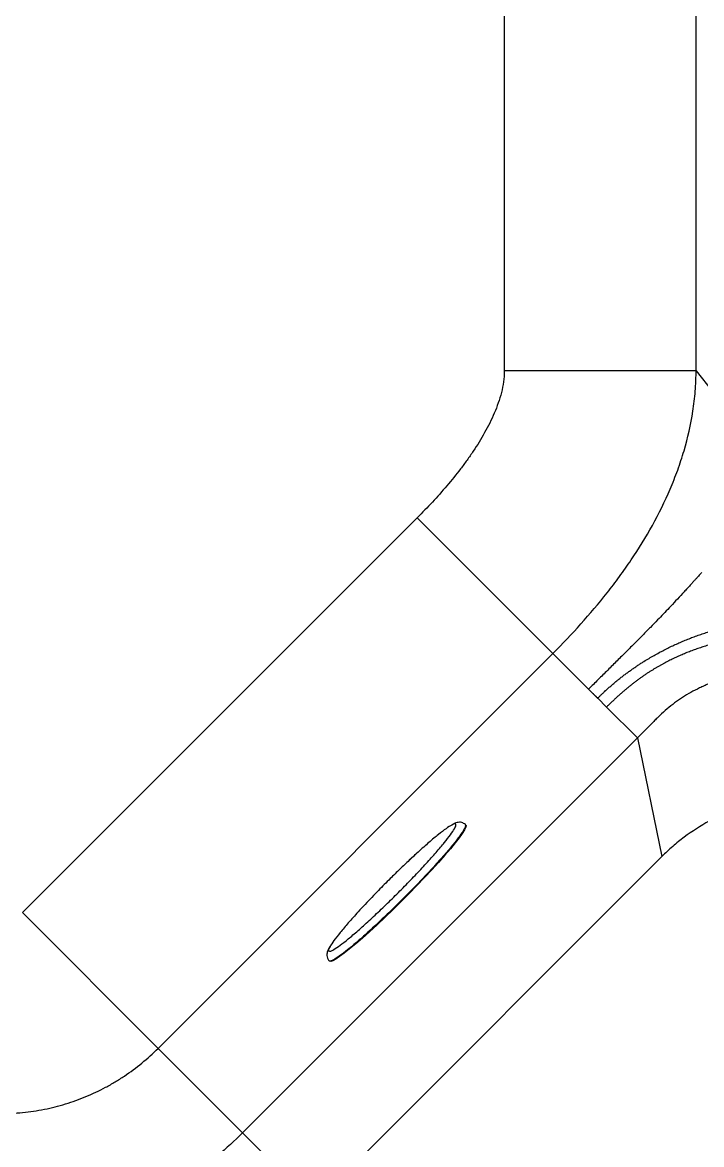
# Model space of a CAD drawing. Extents: x 527 to 611, y 788 to 934.
# Drawn here: x 579.43 to 586.48, y 828.06 to 839.71 of the extents above; entities that cross this region are included whole.
import ezdxf

# ---------------------------------------------------------------- set-up
doc = ezdxf.new("R2010")
doc.units = 0
doc.header["$MEASUREMENT"] = 0
doc.layers.add('1', color=4, linetype='Continuous')
doc.layers.add('GEOMETRY', color=4, linetype='Continuous', lineweight=25)

# ---------------------------------------------------------------- blocks, each defined once
blk = doc.blocks.new('2026_FLASH')
at = {"layer": 'GEOMETRY'}
for p, q in [((59.344, 32.777), (57.352, 32.777)), ((59.344, 32.777), (59.515, 32.563)), ((56.449, 31.252), (52.349, 27.153)), ((57.857, 29.843), (56.449, 31.252)), ((57.857, 29.843), (53.758, 25.744)), ((58.228, 29.473), (57.857, 29.843)), ((58.414, 29.287), (58.322, 29.379)), ((58.734, 28.966), (58.414, 29.287)), ((58.734, 28.966), (54.635, 24.867)), ((58.734, 28.966), (58.988, 27.735)), ((56.953, 28.062), (56.948, 28.067)), ((58.988, 27.735), (55.377, 24.124)), ((56.409, 27.737), (56.365, 27.696)), ((56.433, 27.759), (56.371, 27.702)), ((53.758, 25.744), (52.349, 27.153)), ((55.534, 26.653), (55.539, 26.648)), ((53.758, 25.744), (54.635, 24.867)), ((54.635, 24.867), (55.377, 24.124))]:
    blk.add_line(p, q, dxfattribs=at)
at = {"layer": 'GEOMETRY', "flags": 128}
for points in [[(59.344, 32.777), (59.344, 32.777), (59.344, 36.777), (59.344, 37.27)], [(56.953, 28.062), (56.956, 28.057), (56.952, 28.039), (56.939, 28.011), (56.916, 27.975), (56.884, 27.929), (56.842, 27.876), (56.793, 27.815), (56.735, 27.748)], [(56.735, 27.748), (56.671, 27.675), (56.601, 27.598), (56.525, 27.517), (56.446, 27.435), (56.364, 27.351), (56.281, 27.267), (56.197, 27.184), (56.113, 27.104), (56.032, 27.027), (55.953, 26.955), (55.879, 26.888), (55.81, 26.828), (55.746, 26.776), (55.69, 26.731), (55.642, 26.696), (55.602, 26.669), (55.571, 26.653), (55.55, 26.646), (55.539, 26.648)]]:
    blk.add_lwpolyline(points, dxfattribs=at)
at = {"layer": 'GEOMETRY'}
for points, knots in [([(57.341, 46.588), (57.344, 46.444), (57.347, 46.3), (57.349, 46.084), (57.35, 46.013), (57.35, 45.869), (57.35, 45.797), (57.35, 45.437), (57.35, 45.149), (57.35, 44.286), (57.351, 42.56), (57.352, 38.532), (57.352, 35.079), (57.352, 32.777)], [0, 0, 0, 0, 0.03125, 0.03125, 0.046875, 0.046875, 0.0625, 0.0625, 0.125, 0.125, 0.25, 0.5, 1, 1, 1, 1]), ([(57.352, 32.777), (57.352, 32.701), (57.341, 32.626), (57.313, 32.516), (57.302, 32.48), (57.277, 32.408), (57.264, 32.373), (57.219, 32.269), (57.185, 32.202), (57.112, 32.07), (57.072, 32.006), (57.009, 31.912), (56.988, 31.881), (56.944, 31.82), (56.921, 31.79), (56.852, 31.7), (56.805, 31.641), (56.658, 31.469), (56.555, 31.359), (56.449, 31.252)], [0, 0, 0, 0, 0.125, 0.125, 0.1875, 0.1875, 0.25, 0.25, 0.375, 0.375, 0.5, 0.5, 0.5625, 0.5625, 0.625, 0.625, 0.75, 0.75, 1, 1, 1, 1]), ([(57.857, 29.843), (57.957, 29.943), (58.054, 30.045), (58.242, 30.255), (58.333, 30.362), (58.464, 30.528), (58.506, 30.584), (58.59, 30.698), (58.63, 30.756), (58.748, 30.931), (58.822, 31.051), (58.958, 31.296), (59.02, 31.421), (59.103, 31.615), (59.128, 31.68), (59.165, 31.78), (59.176, 31.813), (59.198, 31.881), (59.209, 31.914), (59.258, 32.083), (59.289, 32.22), (59.321, 32.427), (59.329, 32.496), (59.338, 32.601), (59.34, 32.636), (59.342, 32.689), (59.343, 32.715), (59.344, 32.742), (59.344, 32.759), (59.344, 32.768), (59.344, 32.777)], [0, 0, 0, 0, 0.125, 0.125, 0.25, 0.25, 0.3125, 0.3125, 0.375, 0.375, 0.5, 0.5, 0.625, 0.625, 0.6875, 0.6875, 0.71875, 0.71875, 0.75, 0.75, 0.875, 0.875, 0.9375, 0.9375, 0.96875, 0.96875, 0.984375, 0.992188, 0.992188, 1, 1, 1, 1]), ([(59.4, 30.683), (59.397, 30.679), (59.389, 30.67), (59.376, 30.655), (59.36, 30.637), (59.341, 30.617), (59.319, 30.593), (59.295, 30.565), (59.267, 30.535), (59.236, 30.501), (59.191, 30.452), (59.134, 30.391), (59.067, 30.32), (59.005, 30.254), (58.939, 30.186), (58.869, 30.114), (58.789, 30.033), (58.707, 29.949), (58.634, 29.877), (58.573, 29.816), (58.524, 29.767), (58.475, 29.719), (58.426, 29.67), (58.376, 29.621), (58.327, 29.572), (58.277, 29.522), (58.244, 29.489), (58.228, 29.473)], [0, 0, 0, 0, 0.012001, 0.026651, 0.043947, 0.063887, 0.086465, 0.11167, 0.139494, 0.169923, 0.20295, 0.268365, 0.328184, 0.382491, 0.431349, 0.494387, 0.559026, 0.625381, 0.693555, 0.73165, 0.76981, 0.808035, 0.846323, 0.88467, 0.92307, 0.961516, 1, 1, 1, 1]), ([(58.396, 29.45), (58.401, 29.455), (58.411, 29.464), (58.426, 29.478), (58.442, 29.492), (58.457, 29.505), (58.473, 29.519), (58.488, 29.532), (58.504, 29.545), (58.52, 29.558), (58.535, 29.571), (58.551, 29.583), (58.567, 29.596), (58.583, 29.608), (58.598, 29.62), (58.614, 29.632), (58.63, 29.643), (58.646, 29.655), (58.661, 29.666), (58.677, 29.677), (58.693, 29.688), (58.709, 29.699), (58.724, 29.71), (58.74, 29.72), (58.756, 29.731), (58.772, 29.741), (58.787, 29.751), (58.815, 29.768), (58.855, 29.793), (58.907, 29.823), (58.959, 29.852), (59.01, 29.879), (59.062, 29.905), (59.114, 29.93), (59.166, 29.953), (59.218, 29.976), (59.271, 29.997), (59.324, 30.018), (59.378, 30.037), (59.433, 30.056), (59.47, 30.068), (59.488, 30.074)], [0, 0, 0, 0, 0.01459, 0.029183, 0.043774, 0.058361, 0.07294, 0.087507, 0.102059, 0.116592, 0.131102, 0.145589, 0.160056, 0.174505, 0.18894, 0.203364, 0.217779, 0.232187, 0.24659, 0.260989, 0.275387, 0.289782, 0.304177, 0.318571, 0.332965, 0.347357, 0.361748, 0.376137, 0.424076, 0.471997, 0.519901, 0.567793, 0.615694, 0.66362, 0.711575, 0.759557, 0.807567, 0.855608, 0.903687, 0.951814, 1, 1, 1, 1]), ([(59.535, 29.948), (59.526, 29.945), (59.508, 29.94), (59.481, 29.933), (59.455, 29.925), (59.429, 29.916), (59.402, 29.908), (59.376, 29.899), (59.351, 29.89), (59.325, 29.881), (59.299, 29.871), (59.274, 29.862), (59.248, 29.852), (59.223, 29.841), (59.198, 29.831), (59.173, 29.82), (59.147, 29.808), (59.122, 29.797), (59.097, 29.785), (59.072, 29.772), (59.047, 29.76), (59.022, 29.747), (58.997, 29.733), (58.972, 29.719), (58.947, 29.705), (58.922, 29.69), (58.897, 29.675), (58.871, 29.659), (58.844, 29.642), (58.816, 29.623), (58.788, 29.604), (58.76, 29.584), (58.732, 29.564), (58.704, 29.543), (58.676, 29.521), (58.648, 29.499), (58.62, 29.476), (58.593, 29.453), (58.565, 29.429), (58.538, 29.405), (58.511, 29.38), (58.494, 29.364), (58.485, 29.355)], [0, 0, 0, 0, 0.024038, 0.048074, 0.072109, 0.096146, 0.120183, 0.144223, 0.168264, 0.192307, 0.216351, 0.240397, 0.264445, 0.288492, 0.312539, 0.336584, 0.360626, 0.384664, 0.408699, 0.432732, 0.456763, 0.480796, 0.504831, 0.528872, 0.552914, 0.576955, 0.600995, 0.625034, 0.65182, 0.678603, 0.705384, 0.732163, 0.758949, 0.785742, 0.812533, 0.839316, 0.866091, 0.892867, 0.919648, 0.946431, 0.973215, 1, 1, 1, 1]), ([(61.675, 29.291), (61.551, 29.339), (61.427, 29.386), (61.273, 29.446), (61.242, 29.458), (61.18, 29.481), (61.149, 29.493), (61.055, 29.525), (60.992, 29.545), (60.802, 29.598), (60.673, 29.625), (60.41, 29.659), (60.277, 29.667), (60.004, 29.658), (59.87, 29.641), (59.674, 29.595), (59.609, 29.577), (59.513, 29.543), (59.481, 29.53), (59.434, 29.51), (59.419, 29.503), (59.388, 29.489), (59.372, 29.482), (59.296, 29.444), (59.238, 29.41), (59.127, 29.335), (59.074, 29.295), (58.998, 29.228), (58.973, 29.206), (58.937, 29.17), (58.925, 29.158), (58.902, 29.134), (58.89, 29.122), (58.83, 29.062), (58.782, 29.014), (58.734, 28.966)], [0, 0, 0, 0, 0.125, 0.125, 0.15625, 0.15625, 0.1875, 0.1875, 0.25, 0.25, 0.375, 0.375, 0.5, 0.5, 0.625, 0.625, 0.6875, 0.6875, 0.71875, 0.71875, 0.734375, 0.734375, 0.75, 0.75, 0.8125, 0.8125, 0.875, 0.875, 0.90625, 0.90625, 0.921875, 0.921875, 0.9375, 0.9375, 1, 1, 1, 1]), ([(58.228, 29.473), (58.231, 29.469), (58.239, 29.462), (58.249, 29.451), (58.259, 29.442), (58.266, 29.435), (58.273, 29.428), (58.279, 29.421), (58.284, 29.416), (58.29, 29.411), (58.295, 29.406), (58.3, 29.401), (58.305, 29.396), (58.31, 29.391), (58.315, 29.386), (58.318, 29.382), (58.32, 29.381)], [0, 0, 0, 0, 0.117661, 0.25, 0.333493, 0.416772, 0.5, 0.55814, 0.615655, 0.672545, 0.728808, 0.784434, 0.8394, 0.89367, 0.947213, 1, 1, 1, 1]), ([(58.322, 29.379), (58.33, 29.387), (58.346, 29.403), (58.371, 29.427), (58.388, 29.442), (58.396, 29.45)], [0, 0, 0, 0, 0.33334, 0.66668, 1, 1, 1, 1]), ([(58.485, 29.355), (58.477, 29.348), (58.461, 29.333), (58.437, 29.31), (58.422, 29.294), (58.414, 29.287)], [0, 0, 0, 0, 0.3333301, 0.6666658, 1, 1, 1, 1]), ([(61.267, 28.227), (61.171, 28.263), (61.072, 28.292), (60.922, 28.325), (60.871, 28.335), (60.77, 28.35), (60.719, 28.355), (60.565, 28.367), (60.462, 28.367), (60.257, 28.353), (60.156, 28.338), (59.955, 28.295), (59.856, 28.266), (59.664, 28.195), (59.57, 28.152), (59.39, 28.054), (59.303, 27.998), (59.18, 27.906), (59.14, 27.874), (59.062, 27.806), (59.025, 27.771), (58.988, 27.735)], [0.000001, 0.000001, 0.000001, 0.000001, 0.125, 0.125, 0.1875, 0.1875, 0.25, 0.25, 0.375, 0.375, 0.5, 0.5, 0.625, 0.625, 0.75, 0.75, 0.875, 0.875, 0.9375, 0.9375, 1, 1, 1, 1]), ([(56.948, 28.067), (56.936, 28.075), (56.909, 28.095), (56.861, 28.089), (56.84, 28.081), (56.821, 28.069), (56.813, 28.064)], [0, 0, 0, 0, 0.23987, 0.547014, 0.806681, 1, 1, 1, 1]), ([(55.733, 27.047), (55.703, 27.012), (55.644, 26.943), (55.58, 26.86), (55.539, 26.798), (55.523, 26.76), (55.532, 26.747), (55.567, 26.759), (55.626, 26.797), (55.706, 26.858), (55.805, 26.94), (55.918, 27.041), (56.042, 27.156), (56.172, 27.281), (56.302, 27.41), (56.428, 27.54), (56.544, 27.665), (56.647, 27.781), (56.733, 27.882), (56.797, 27.965), (56.838, 28.027), (56.854, 28.065), (56.845, 28.078), (56.81, 28.066), (56.751, 28.028), (56.671, 27.967), (56.572, 27.884), (56.483, 27.805), (56.425, 27.752), (56.409, 27.737)], [0, 0, 0, 0, 0.037893, 0.075732, 0.11367, 0.151497, 0.189403, 0.227282, 0.265139, 0.303069, 0.340897, 0.378837, 0.416672, 0.454573, 0.492458, 0.5303, 0.568237, 0.606207, 0.644178, 0.682114, 0.719956, 0.757842, 0.795742, 0.833577, 0.871517, 0.909345, 0.947273, 0.985132, 1, 1, 1, 1]), ([(56.945, 28.064), (56.948, 28.062), (56.955, 28.057), (56.937, 28.018), (56.894, 27.953), (56.825, 27.864), (56.734, 27.755), (56.623, 27.632), (56.498, 27.497), (56.363, 27.358), (56.223, 27.219), (56.084, 27.085), (55.951, 26.962), (55.83, 26.853), (55.724, 26.765), (55.637, 26.699), (55.576, 26.66), (55.541, 26.645), (55.538, 26.654), (55.537, 26.657)], [0, 0, 0, 0, 0.036036, 0.098424, 0.160813, 0.223202, 0.28559, 0.347979, 0.410367, 0.472756, 0.535145, 0.597533, 0.659922, 0.72231, 0.784699, 0.847087, 0.909476, 0.971865, 1, 1, 1, 1]), ([(56.366, 27.696), (56.333, 27.666), (56.266, 27.603), (56.16, 27.499), (56.039, 27.378), (55.954, 27.287), (55.909, 27.239)], [0, 0, 0, 0, 0.206211, 0.425797, 0.692793, 1, 1, 1, 1]), ([(55.908, 27.239), (55.883, 27.213), (55.819, 27.144), (55.766, 27.084), (55.733, 27.047)], [0, 0, 0, 0, 0.386832, 1, 1, 1, 1]), ([(55.56, 26.827), (55.554, 26.819), (55.535, 26.791), (55.518, 26.758), (55.508, 26.721), (55.513, 26.681), (55.527, 26.663), (55.534, 26.653)], [0, 0, 0, 0, 0.157674, 0.487127, 0.751212, 0.874347, 1, 1, 1, 1]), ([(52.125, 25.067), (52.134, 25.067), (52.144, 25.068), (52.163, 25.068), (52.191, 25.068), (52.22, 25.069), (52.276, 25.072), (52.314, 25.075), (52.427, 25.086), (52.502, 25.097), (52.614, 25.119), (52.651, 25.128), (52.724, 25.146), (52.761, 25.156), (52.869, 25.189), (52.939, 25.215), (53.078, 25.272), (53.146, 25.304), (53.246, 25.357), (53.278, 25.376), (53.344, 25.415), (53.376, 25.435), (53.533, 25.54), (53.65, 25.636), (53.758, 25.744)], [0, 0, 0, 0, 0.015625, 0.015625, 0.03125, 0.0625, 0.0625, 0.125, 0.125, 0.25, 0.25, 0.3125, 0.3125, 0.375, 0.375, 0.5, 0.5, 0.625, 0.625, 0.6875, 0.6875, 0.75, 0.75, 1, 1, 1, 1]), ([(54.635, 24.867), (54.552, 24.784), (54.466, 24.706), (54.287, 24.559), (54.194, 24.491), (54.002, 24.362), (53.903, 24.302), (53.749, 24.22), (53.696, 24.194), (53.591, 24.144), (53.537, 24.12), (53.376, 24.053), (53.267, 24.014), (53.046, 23.947), (52.934, 23.919), (52.764, 23.885), (52.707, 23.875), (52.592, 23.858), (52.533, 23.85), (52.359, 23.833), (52.242, 23.827), (52.125, 23.827)], [0, 0, 0, 0, 0.125, 0.125, 0.25, 0.25, 0.375, 0.375, 0.4375, 0.4375, 0.5, 0.5, 0.625, 0.625, 0.75, 0.75, 0.8125, 0.8125, 0.875, 0.875, 1, 1, 1, 1])]:
    blk.add_open_spline(points, degree=3, knots=knots, dxfattribs=at)
blk.add_open_spline([(58.32, 29.381), (58.321, 29.38), (58.321, 29.379), (58.322, 29.379)], degree=3, dxfattribs=at)

msp = doc.modelspace()

# ---------------------------------------------------------------- block references
at = {"layer": '1'}
msp.add_blockref('2026_FLASH', (527.079, 803.314), dxfattribs=at)

doc.saveas('drawing.dxf')
